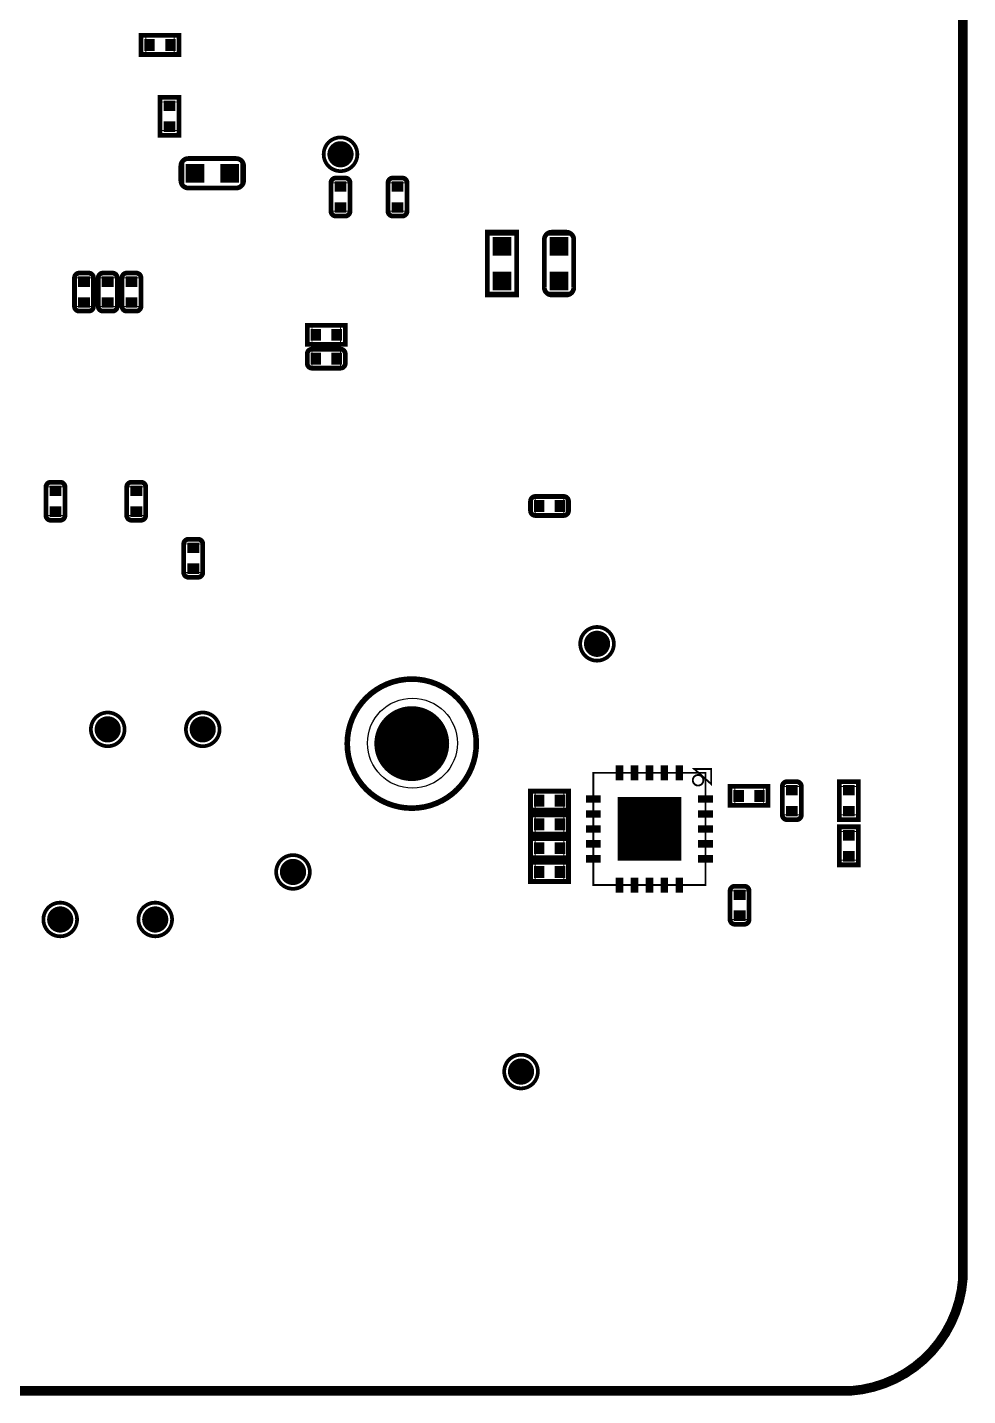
# Model space of a CAD drawing. Extents: x 57 to 160, y 60 to 134.
# Drawn here: x 134.88 to 160.02, y 59.92 to 96.48 of the extents above; entities that cross this region are included whole.
import ezdxf

# ---------------------------------------------------------------- set-up
doc = ezdxf.new("R2010")
doc.units = 0
doc.linetypes.add('KEEPOUT_10010100$0', pattern=[2, 1, 1])
for name, color, linetype in [('BOARD_OUTLINE_00', 255, 'CONTINUOUS'), ('DRIL_PLTE_THRU_01', 3, 'CONTINUOUS'), ('DRIL_PLTE_THRU_02', 253, 'CONTINUOUS'), ('DRIL_PLTE_THRU_03', 4, 'CONTINUOUS'), ('DRIL_PLTE_THRU_04', 253, 'CONTINUOUS'), ('DRIL_PLTE_THRU_05', 210, 'CONTINUOUS'), ('DRIL_PLTE_THRU_06', 253, 'CONTINUOUS'), ('DRIL_PLTE_THRU_07', 57, 'CONTINUOUS'), ('DRIL_PLTE_THRU_08', 231, 'CONTINUOUS'), ('DRIL_PLTE_THRU_09', 253, 'CONTINUOUS'), ('DRIL_PLTE_THRU_10', 112, 'CONTINUOUS'), ('DRIL_PLTE_THRU_11', 216, 'CONTINUOUS'), ('DRIL_PLTE_THRU_12', 5, 'CONTINUOUS'), ('KEEPOUT_01', 43, 'CONTINUOUS'), ('PADS_BOT', 5, 'CONTINUOUS'), ('PADS_INNER', 3, 'CONTINUOUS'), ('PADS_TOP', 3, 'CONTINUOUS'), ('PADS_XR_121', 43, 'CONTINUOUS'), ('PART_BOT_2DLINE_01', 56, 'CONTINUOUS'), ('PART_BOT_2DLINE_116', 56, 'CONTINUOUS'), ('PART_BOT_2DLINE_117', 56, 'CONTINUOUS'), ('PART_BOT_2DLINE_118', 56, 'CONTINUOUS'), ('PART_BOT_2DLINE_119', 56, 'CONTINUOUS'), ('PART_BOT_2DLINE_126', 56, 'CONTINUOUS'), ('PART_BOT_COPPER_121', 56, 'CONTINUOUS'), ('PART_BOT_CUTOUT_01', 56, 'CONTINUOUS')]:
    doc.layers.add(name, color=color, linetype=linetype)

# ---------------------------------------------------------------- blocks, each defined once
blk = doc.blocks.new('SMOOTH_0$254')
at = {"const_width": 0.127}
blk.add_lwpolyline([(-0.0635, 0, 1), (0.0635, 0, 1)], format="xyb", close=True, dxfattribs=at)
blk = doc.blocks.new('BOARD_62')
at = {"layer": 'BOARD_OUTLINE_00', "const_width": 0.254}
blk.add_lwpolyline([(-3, 71.247506, -0.396432827), (0, 74.247506), (94.190152, 74.247506, -0.365948033), (97.190152, 71.247506), (97.190152, 3, -0.372393427), (94.190152, 0), (0, 0, -0.406057892), (-3, 3)], format="xyb", close=True, dxfattribs=at)
at = {"layer": 'BOARD_OUTLINE_00'}
for p in [(97.190152, 3), (94.190152, 0)]:
    blk.add_blockref('SMOOTH_0$254', p, dxfattribs=at)
blk = doc.blocks.new('SMOOTH_0$127')
at = {"const_width": 0.0635}
blk.add_lwpolyline([(-0.03175, 0, 1), (0.03175, 0, 1)], format="xyb", close=True, dxfattribs=at)
blk = doc.blocks.new('SMOOTH_0$0254')
at = {"const_width": 0.0127}
blk.add_lwpolyline([(-0.00635, 0, 1), (0.00635, 0, 1)], format="xyb", close=True, dxfattribs=at)
blk = doc.blocks.new('PART_BODY_BOT_4')
at = {"layer": 'PART_BOT_2DLINE_01', "const_width": 0.127}
blk.add_lwpolyline([(-0.839, -0.195, 0.414214), (-0.639, -0.394), (0.639, -0.394, 0.414214), (0.839, -0.195), (0.839, 0.195, 0.414214), (0.639, 0.394), (-0.639, 0.394, 0.414214), (-0.839, 0.195)], format="xyb", close=True, dxfattribs=at)
at = {"layer": 'PART_BOT_2DLINE_116', "const_width": 0.0254}
blk.add_lwpolyline([(0.762, 0.381), (-0.762, 0.381), (-0.762, -0.381), (0.762, -0.381)], close=True, dxfattribs=at)
at = {"layer": 'PART_BOT_2DLINE_117', "const_width": 0.0254}
blk.add_lwpolyline([(0.762, 0.381), (-0.762, 0.381), (-0.762, -0.381), (0.762, -0.381)], close=True, dxfattribs=at)
at = {"layer": 'PART_BOT_2DLINE_01'}
for p in [(-0.839, -0.195), (-0.639, -0.394)]:
    blk.add_blockref('SMOOTH_0$127', p, dxfattribs=at)
at = {"layer": 'PART_BOT_2DLINE_116'}
for p in [(-0.762, 0.381), (0.762, 0.381), (-0.762, -0.381), (0.762, -0.381)]:
    blk.add_blockref('SMOOTH_0$0254', p, dxfattribs=at)
at = {"layer": 'PART_BOT_2DLINE_117'}
for p in [(-0.762, 0.381), (0.762, 0.381), (-0.762, -0.381), (0.762, -0.381)]:
    blk.add_blockref('SMOOTH_0$0254', p, dxfattribs=at)
blk = doc.blocks.new('DRIL_HOLE_0')
blk.add_lwpolyline([(0, 0, 1), (0, 0, 1)], format="xyb", close=True)
blk = doc.blocks.new('PAD_0')
blk.add_lwpolyline([(0, 0, 1), (0, 0, 1)], format="xyb", close=True)
blk = doc.blocks.new('PAD_3')
at = {"const_width": 0.5}
blk.add_lwpolyline([(-0.25, 0), (0.25, 0)], dxfattribs=at)
blk = doc.blocks.new('STK_BOT_92')
at = {"layer": 'DRIL_PLTE_THRU_01'}
blk.add_blockref('DRIL_HOLE_0', (0, 0), dxfattribs=at)
at = {"layer": 'DRIL_PLTE_THRU_02'}
blk.add_blockref('DRIL_HOLE_0', (0, 0), dxfattribs=at)
at = {"layer": 'DRIL_PLTE_THRU_03'}
blk.add_blockref('DRIL_HOLE_0', (0, 0), dxfattribs=at)
at = {"layer": 'DRIL_PLTE_THRU_04'}
blk.add_blockref('DRIL_HOLE_0', (0, 0), dxfattribs=at)
at = {"layer": 'DRIL_PLTE_THRU_05'}
blk.add_blockref('DRIL_HOLE_0', (0, 0), dxfattribs=at)
at = {"layer": 'DRIL_PLTE_THRU_06'}
blk.add_blockref('DRIL_HOLE_0', (0, 0), dxfattribs=at)
at = {"layer": 'DRIL_PLTE_THRU_07'}
blk.add_blockref('DRIL_HOLE_0', (0, 0), dxfattribs=at)
at = {"layer": 'DRIL_PLTE_THRU_08'}
blk.add_blockref('DRIL_HOLE_0', (0, 0), dxfattribs=at)
at = {"layer": 'DRIL_PLTE_THRU_09'}
blk.add_blockref('DRIL_HOLE_0', (0, 0), dxfattribs=at)
at = {"layer": 'DRIL_PLTE_THRU_10'}
blk.add_blockref('DRIL_HOLE_0', (0, 0), dxfattribs=at)
at = {"layer": 'DRIL_PLTE_THRU_11'}
blk.add_blockref('DRIL_HOLE_0', (0, 0), dxfattribs=at)
at = {"layer": 'DRIL_PLTE_THRU_12'}
blk.add_blockref('DRIL_HOLE_0', (0, 0), dxfattribs=at)
at = {"layer": 'PADS_BOT', "rotation": 90}
blk.add_blockref('PAD_3', (0, 0), dxfattribs=at)
at = {"layer": 'PADS_INNER'}
blk.add_blockref('PAD_0', (0, 0), dxfattribs=at)
at = {"layer": 'PADS_TOP'}
blk.add_blockref('PAD_0', (0, 0), dxfattribs=at)
blk = doc.blocks.new('SYM_BOT_7')
for name, p in [('PART_BODY_BOT_4', (0, 0)), ('STK_BOT_92', (-0.463, 0)), ('STK_BOT_92', (0.463, 0))]:
    blk.add_blockref(name, p)
blk = doc.blocks.new('PART_BOT_271')
blk.add_blockref('SYM_BOT_7', (0, 0))
blk = doc.blocks.new('PART_BODY_BOT_2')
at = {"layer": 'PART_BOT_2DLINE_01', "const_width": 0.127}
blk.add_lwpolyline([(-0.508, -0.127, 0.414214), (-0.381, -0.254), (0.381, -0.254, 0.414214), (0.508, -0.127), (0.508, 0.127, 0.414214), (0.381, 0.254), (-0.381, 0.254, 0.414214), (-0.508, 0.127)], format="xyb", close=True, dxfattribs=at)
at = {"layer": 'PART_BOT_2DLINE_116', "const_width": 0.0254}
blk.add_lwpolyline([(-0.381, 0.254), (-0.381, -0.254), (0.381, -0.254), (0.381, 0.254)], close=True, dxfattribs=at)
at = {"layer": 'PART_BOT_2DLINE_117', "const_width": 0.0254}
blk.add_lwpolyline([(-0.381, 0.254), (-0.381, -0.254), (0.381, -0.254), (0.381, 0.254)], close=True, dxfattribs=at)
at = {"layer": 'PART_BOT_2DLINE_01'}
for p in [(-0.508, -0.127), (-0.381, -0.254)]:
    blk.add_blockref('SMOOTH_0$127', p, dxfattribs=at)
at = {"layer": 'PART_BOT_2DLINE_116'}
for p in [(-0.381, 0.254), (0.381, 0.254), (-0.381, -0.254), (0.381, -0.254)]:
    blk.add_blockref('SMOOTH_0$0254', p, dxfattribs=at)
at = {"layer": 'PART_BOT_2DLINE_117'}
for p in [(-0.381, 0.254), (0.381, 0.254), (-0.381, -0.254), (0.381, -0.254)]:
    blk.add_blockref('SMOOTH_0$0254', p, dxfattribs=at)
blk = doc.blocks.new('PAD_1')
at = {"const_width": 0.2794}
blk.add_lwpolyline([(-0.15875, 0), (0.15875, 0)], dxfattribs=at)
blk = doc.blocks.new('STK_BOT_90')
at = {"layer": 'DRIL_PLTE_THRU_01'}
blk.add_blockref('DRIL_HOLE_0', (0, 0), dxfattribs=at)
at = {"layer": 'DRIL_PLTE_THRU_02'}
blk.add_blockref('DRIL_HOLE_0', (0, 0), dxfattribs=at)
at = {"layer": 'DRIL_PLTE_THRU_03'}
blk.add_blockref('DRIL_HOLE_0', (0, 0), dxfattribs=at)
at = {"layer": 'DRIL_PLTE_THRU_04'}
blk.add_blockref('DRIL_HOLE_0', (0, 0), dxfattribs=at)
at = {"layer": 'DRIL_PLTE_THRU_05'}
blk.add_blockref('DRIL_HOLE_0', (0, 0), dxfattribs=at)
at = {"layer": 'DRIL_PLTE_THRU_06'}
blk.add_blockref('DRIL_HOLE_0', (0, 0), dxfattribs=at)
at = {"layer": 'DRIL_PLTE_THRU_07'}
blk.add_blockref('DRIL_HOLE_0', (0, 0), dxfattribs=at)
at = {"layer": 'DRIL_PLTE_THRU_08'}
blk.add_blockref('DRIL_HOLE_0', (0, 0), dxfattribs=at)
at = {"layer": 'DRIL_PLTE_THRU_09'}
blk.add_blockref('DRIL_HOLE_0', (0, 0), dxfattribs=at)
at = {"layer": 'DRIL_PLTE_THRU_10'}
blk.add_blockref('DRIL_HOLE_0', (0, 0), dxfattribs=at)
at = {"layer": 'DRIL_PLTE_THRU_11'}
blk.add_blockref('DRIL_HOLE_0', (0, 0), dxfattribs=at)
at = {"layer": 'DRIL_PLTE_THRU_12'}
blk.add_blockref('DRIL_HOLE_0', (0, 0), dxfattribs=at)
at = {"layer": 'PADS_BOT', "rotation": 90}
blk.add_blockref('PAD_1', (0, 0), dxfattribs=at)
at = {"layer": 'PADS_INNER'}
blk.add_blockref('PAD_0', (0, 0), dxfattribs=at)
at = {"layer": 'PADS_TOP'}
blk.add_blockref('PAD_0', (0, 0), dxfattribs=at)
blk = doc.blocks.new('SYM_BOT_5')
for name, p in [('PART_BODY_BOT_2', (0, 0)), ('STK_BOT_90', (-0.279, 0)), ('STK_BOT_90', (0.279, 0))]:
    blk.add_blockref(name, p)
blk = doc.blocks.new('PART_BOT_274')
blk.add_blockref('SYM_BOT_5', (0, 0))
blk = doc.blocks.new('PART_BOT_275')
blk.add_blockref('SYM_BOT_5', (0, 0))
blk = doc.blocks.new('PART_BOT_278')
blk.add_blockref('SYM_BOT_5', (0, 0))
blk = doc.blocks.new('PART_BOT_286')
blk.add_blockref('SYM_BOT_5', (0, 0))
blk = doc.blocks.new('PART_BOT_288')
blk.add_blockref('SYM_BOT_5', (0, 0))
blk = doc.blocks.new('PART_BODY_BOT_30')
at = {"layer": 'KEEPOUT_01', "linetype": 'KEEPOUT_10010100$0'}
blk.add_lwpolyline([(-1.219, 0.013, 1), (1.185, 0.013, 1)], format="xyb", close=True, dxfattribs=at)
at = {"layer": 'PART_BOT_COPPER_121', "const_width": 1}
blk.add_lwpolyline([(0.5, 0, 1), (-0.5, 0, 1)], format="xyb", close=True, dxfattribs=at)
at = {"layer": 'PART_BOT_CUTOUT_01', "const_width": 0.15}
blk.add_lwpolyline([(1.725, 0, 1), (-1.725, 0, 1)], format="xyb", close=True, dxfattribs=at)
blk = doc.blocks.new('PAD_9')
at = {"const_width": 1}
blk.add_lwpolyline([(0, -0.5, 1), (0, 0.5, 1)], format="xyb", close=True, dxfattribs=at)
blk = doc.blocks.new('PAD_10')
at = {"const_width": 0.5}
blk.add_lwpolyline([(0, -0.25, 1), (0, 0.25, 1)], format="xyb", close=True, dxfattribs=at)
blk = doc.blocks.new('STK_BOT_410')
at = {"layer": 'DRIL_PLTE_THRU_01'}
blk.add_blockref('DRIL_HOLE_0', (0, 0), dxfattribs=at)
at = {"layer": 'DRIL_PLTE_THRU_02'}
blk.add_blockref('DRIL_HOLE_0', (0, 0), dxfattribs=at)
at = {"layer": 'DRIL_PLTE_THRU_03'}
blk.add_blockref('DRIL_HOLE_0', (0, 0), dxfattribs=at)
at = {"layer": 'DRIL_PLTE_THRU_04'}
blk.add_blockref('DRIL_HOLE_0', (0, 0), dxfattribs=at)
at = {"layer": 'DRIL_PLTE_THRU_05'}
blk.add_blockref('DRIL_HOLE_0', (0, 0), dxfattribs=at)
at = {"layer": 'DRIL_PLTE_THRU_06'}
blk.add_blockref('DRIL_HOLE_0', (0, 0), dxfattribs=at)
at = {"layer": 'DRIL_PLTE_THRU_07'}
blk.add_blockref('DRIL_HOLE_0', (0, 0), dxfattribs=at)
at = {"layer": 'DRIL_PLTE_THRU_08'}
blk.add_blockref('DRIL_HOLE_0', (0, 0), dxfattribs=at)
at = {"layer": 'DRIL_PLTE_THRU_09'}
blk.add_blockref('DRIL_HOLE_0', (0, 0), dxfattribs=at)
at = {"layer": 'DRIL_PLTE_THRU_10'}
blk.add_blockref('DRIL_HOLE_0', (0, 0), dxfattribs=at)
at = {"layer": 'DRIL_PLTE_THRU_11'}
blk.add_blockref('DRIL_HOLE_0', (0, 0), dxfattribs=at)
at = {"layer": 'DRIL_PLTE_THRU_12'}
blk.add_blockref('DRIL_HOLE_0', (0, 0), dxfattribs=at)
at = {"layer": 'PADS_BOT'}
blk.add_blockref('PAD_10', (0, 0), dxfattribs=at)
at = {"layer": 'PADS_INNER'}
blk.add_blockref('PAD_0', (0, 0), dxfattribs=at)
at = {"layer": 'PADS_TOP'}
blk.add_blockref('PAD_0', (0, 0), dxfattribs=at)
at = {"layer": 'PADS_XR_121'}
blk.add_blockref('PAD_9', (0, 0), dxfattribs=at)
blk = doc.blocks.new('SYM_BOT_33')
for name in ['PART_BODY_BOT_30', 'STK_BOT_410']:
    blk.add_blockref(name, (0, 0))
blk = doc.blocks.new('PART_BOT_350')
blk.add_blockref('SYM_BOT_33', (0, 0))
blk = doc.blocks.new('PART_BODY_BOT_36')
at = {"layer": 'PART_BOT_2DLINE_01', "const_width": 0.127}
blk.add_lwpolyline([(-0.508, 0.254), (0.508, 0.254), (0.508, -0.254), (-0.508, -0.254)], close=True, dxfattribs=at)
at = {"layer": 'PART_BOT_2DLINE_118', "const_width": 0.0254}
blk.add_lwpolyline([(-0.381, 0.254), (0.381, 0.254), (0.381, -0.254), (-0.381, -0.254)], close=True, dxfattribs=at)
at = {"layer": 'PART_BOT_2DLINE_119', "const_width": 0.0254}
blk.add_lwpolyline([(-0.381, 0.254), (0.381, 0.254), (0.381, -0.254), (-0.381, -0.254)], close=True, dxfattribs=at)
at = {"layer": 'PART_BOT_2DLINE_01'}
for p in [(-0.508, 0.254), (0.508, 0.254), (-0.508, -0.254), (0.508, -0.254)]:
    blk.add_blockref('SMOOTH_0$127', p, dxfattribs=at)
at = {"layer": 'PART_BOT_2DLINE_118'}
for p in [(-0.381, 0.254), (0.381, 0.254), (-0.381, -0.254), (0.381, -0.254)]:
    blk.add_blockref('SMOOTH_0$0254', p, dxfattribs=at)
at = {"layer": 'PART_BOT_2DLINE_119'}
for p in [(-0.381, 0.254), (0.381, 0.254), (-0.381, -0.254), (0.381, -0.254)]:
    blk.add_blockref('SMOOTH_0$0254', p, dxfattribs=at)
blk = doc.blocks.new('SYM_BOT_39')
for name, p in [('PART_BODY_BOT_36', (0, 0)), ('STK_BOT_90', (-0.2794, 0)), ('STK_BOT_90', (0.2794, 0))]:
    blk.add_blockref(name, p)
blk = doc.blocks.new('PART_BOT_480')
blk.add_blockref('SYM_BOT_39', (0, 0))
blk = doc.blocks.new('PART_BODY_BOT_38')
at = {"layer": 'PART_BOT_2DLINE_01', "const_width": 0.127}
blk.add_lwpolyline([(-0.838962, -0.394462), (-0.838962, 0.394462), (0.838962, 0.394462), (0.838962, -0.394462)], close=True, dxfattribs=at)
at = {"layer": 'PART_BOT_2DLINE_116', "const_width": 0.0254}
blk.add_lwpolyline([(0.762, -0.381), (0.762, 0.381), (-0.762, 0.381), (-0.762, -0.381)], close=True, dxfattribs=at)
at = {"layer": 'PART_BOT_2DLINE_117', "const_width": 0.0254}
blk.add_lwpolyline([(0.762, -0.381), (0.762, 0.381), (-0.762, 0.381), (-0.762, -0.381)], close=True, dxfattribs=at)
at = {"layer": 'PART_BOT_2DLINE_01'}
for p in [(-0.838962, 0.394462), (0.838962, 0.394462), (-0.838962, -0.394462), (0.838962, -0.394462)]:
    blk.add_blockref('SMOOTH_0$127', p, dxfattribs=at)
at = {"layer": 'PART_BOT_2DLINE_116'}
for p in [(-0.762, 0.381), (0.762, 0.381), (-0.762, -0.381), (0.762, -0.381)]:
    blk.add_blockref('SMOOTH_0$0254', p, dxfattribs=at)
at = {"layer": 'PART_BOT_2DLINE_117'}
for p in [(-0.762, 0.381), (0.762, 0.381), (-0.762, -0.381), (0.762, -0.381)]:
    blk.add_blockref('SMOOTH_0$0254', p, dxfattribs=at)
blk = doc.blocks.new('PAD_6')
at = {"const_width": 0.5}
blk.add_lwpolyline([(-0.25, 0), (0.25, 0)], dxfattribs=at)
blk = doc.blocks.new('STK_BOT_106')
at = {"layer": 'DRIL_PLTE_THRU_01'}
blk.add_blockref('DRIL_HOLE_0', (0, 0), dxfattribs=at)
at = {"layer": 'DRIL_PLTE_THRU_02'}
blk.add_blockref('DRIL_HOLE_0', (0, 0), dxfattribs=at)
at = {"layer": 'DRIL_PLTE_THRU_03'}
blk.add_blockref('DRIL_HOLE_0', (0, 0), dxfattribs=at)
at = {"layer": 'DRIL_PLTE_THRU_04'}
blk.add_blockref('DRIL_HOLE_0', (0, 0), dxfattribs=at)
at = {"layer": 'DRIL_PLTE_THRU_05'}
blk.add_blockref('DRIL_HOLE_0', (0, 0), dxfattribs=at)
at = {"layer": 'DRIL_PLTE_THRU_06'}
blk.add_blockref('DRIL_HOLE_0', (0, 0), dxfattribs=at)
at = {"layer": 'DRIL_PLTE_THRU_07'}
blk.add_blockref('DRIL_HOLE_0', (0, 0), dxfattribs=at)
at = {"layer": 'DRIL_PLTE_THRU_08'}
blk.add_blockref('DRIL_HOLE_0', (0, 0), dxfattribs=at)
at = {"layer": 'DRIL_PLTE_THRU_09'}
blk.add_blockref('DRIL_HOLE_0', (0, 0), dxfattribs=at)
at = {"layer": 'DRIL_PLTE_THRU_10'}
blk.add_blockref('DRIL_HOLE_0', (0, 0), dxfattribs=at)
at = {"layer": 'DRIL_PLTE_THRU_11'}
blk.add_blockref('DRIL_HOLE_0', (0, 0), dxfattribs=at)
at = {"layer": 'DRIL_PLTE_THRU_12'}
blk.add_blockref('DRIL_HOLE_0', (0, 0), dxfattribs=at)
at = {"layer": 'PADS_BOT'}
blk.add_blockref('PAD_6', (0, 0), dxfattribs=at)
at = {"layer": 'PADS_INNER'}
blk.add_blockref('PAD_0', (0, 0), dxfattribs=at)
at = {"layer": 'PADS_TOP'}
blk.add_blockref('PAD_0', (0, 0), dxfattribs=at)
blk = doc.blocks.new('SYM_BOT_41')
for name, p in [('PART_BODY_BOT_38', (0, 0)), ('STK_BOT_106', (-0.463, 0)), ('STK_BOT_106', (0.463, 0))]:
    blk.add_blockref(name, p)
blk = doc.blocks.new('PART_BOT_540')
blk.add_blockref('SYM_BOT_41', (0, 0))
blk = doc.blocks.new('PART_BOT_554')
blk.add_blockref('SYM_BOT_39', (0, 0))
blk = doc.blocks.new('PART_BOT_555')
blk.add_blockref('SYM_BOT_39', (0, 0))
blk = doc.blocks.new('PART_BOT_556')
blk.add_blockref('SYM_BOT_39', (0, 0))
blk = doc.blocks.new('PART_BOT_557')
blk.add_blockref('SYM_BOT_39', (0, 0))
blk = doc.blocks.new('PART_BOT_558')
blk.add_blockref('SYM_BOT_39', (0, 0))
blk = doc.blocks.new('PART_BOT_559')
blk.add_blockref('SYM_BOT_39', (0, 0))
blk = doc.blocks.new('PART_BOT_560')
blk.add_blockref('SYM_BOT_39', (0, 0))
blk = doc.blocks.new('PART_BODY_BOT_45')
at = {"layer": 'PART_BOT_2DLINE_126', "const_width": 0.10008}
blk.add_lwpolyline([(0.450088, 0, 1), (-0.450088, 0, 1)], format="xyb", close=True, dxfattribs=at)
blk = doc.blocks.new('PAD_13')
at = {"const_width": 0.35}
blk.add_lwpolyline([(0, -0.175, 1), (0, 0.175, 1)], format="xyb", close=True, dxfattribs=at)
blk = doc.blocks.new('STK_BOT_165')
at = {"layer": 'DRIL_PLTE_THRU_01'}
blk.add_blockref('DRIL_HOLE_0', (0, 0), dxfattribs=at)
at = {"layer": 'DRIL_PLTE_THRU_02'}
blk.add_blockref('DRIL_HOLE_0', (0, 0), dxfattribs=at)
at = {"layer": 'DRIL_PLTE_THRU_03'}
blk.add_blockref('DRIL_HOLE_0', (0, 0), dxfattribs=at)
at = {"layer": 'DRIL_PLTE_THRU_04'}
blk.add_blockref('DRIL_HOLE_0', (0, 0), dxfattribs=at)
at = {"layer": 'DRIL_PLTE_THRU_05'}
blk.add_blockref('DRIL_HOLE_0', (0, 0), dxfattribs=at)
at = {"layer": 'DRIL_PLTE_THRU_06'}
blk.add_blockref('DRIL_HOLE_0', (0, 0), dxfattribs=at)
at = {"layer": 'DRIL_PLTE_THRU_07'}
blk.add_blockref('DRIL_HOLE_0', (0, 0), dxfattribs=at)
at = {"layer": 'DRIL_PLTE_THRU_08'}
blk.add_blockref('DRIL_HOLE_0', (0, 0), dxfattribs=at)
at = {"layer": 'DRIL_PLTE_THRU_09'}
blk.add_blockref('DRIL_HOLE_0', (0, 0), dxfattribs=at)
at = {"layer": 'DRIL_PLTE_THRU_10'}
blk.add_blockref('DRIL_HOLE_0', (0, 0), dxfattribs=at)
at = {"layer": 'DRIL_PLTE_THRU_11'}
blk.add_blockref('DRIL_HOLE_0', (0, 0), dxfattribs=at)
at = {"layer": 'DRIL_PLTE_THRU_12'}
blk.add_blockref('DRIL_HOLE_0', (0, 0), dxfattribs=at)
at = {"layer": 'PADS_BOT'}
blk.add_blockref('PAD_13', (0, 0), dxfattribs=at)
at = {"layer": 'PADS_INNER'}
blk.add_blockref('PAD_0', (0, 0), dxfattribs=at)
at = {"layer": 'PADS_TOP'}
blk.add_blockref('PAD_0', (0, 0), dxfattribs=at)
blk = doc.blocks.new('SYM_BOT_48')
for name in ['PART_BODY_BOT_45', 'STK_BOT_165']:
    blk.add_blockref(name, (0, 0))
blk = doc.blocks.new('PART_BOT_585')
blk.add_blockref('SYM_BOT_48', (0, 0))
blk = doc.blocks.new('PART_BOT_586')
blk.add_blockref('SYM_BOT_48', (0, 0))
blk = doc.blocks.new('PART_BOT_587')
blk.add_blockref('SYM_BOT_48', (0, 0))
blk = doc.blocks.new('SMOOTH_0$05')
at = {"const_width": 0.025}
blk.add_lwpolyline([(-0.0125, 0, 1), (0.0125, 0, 1)], format="xyb", close=True, dxfattribs=at)
blk = doc.blocks.new('PART_BODY_BOT_59')
at = {"layer": 'PART_BOT_2DLINE_01', "const_width": 0.05}
for points in [[(-1.65, 1.6), (-1.2, 1.6), (-1.65, 1.2)], [(-1.5, 1.5), (1.5, 1.5), (1.5, -1.5), (-1.5, -1.5)]]:
    blk.add_lwpolyline(points, close=True, dxfattribs=at)
blk.add_lwpolyline([(-1.441, 1.3, 1), (-1.159, 1.3, 1)], format="xyb", close=True, dxfattribs=at)
at = {"layer": 'PART_BOT_2DLINE_01'}
for p in [(-1.65, 1.6), (-1.5, 1.5), (-1.2, 1.6), (1.5, 1.5), (-1.65, 1.2), (-1.5, -1.5), (1.5, -1.5)]:
    blk.add_blockref('SMOOTH_0$05', p, dxfattribs=at)
blk = doc.blocks.new('PAD_15')
at = {"const_width": 0.2}
blk.add_lwpolyline([(-0.2, 0), (0.2, 0)], dxfattribs=at)
blk = doc.blocks.new('STK_BOT_196')
at = {"layer": 'DRIL_PLTE_THRU_01'}
blk.add_blockref('DRIL_HOLE_0', (0, 0), dxfattribs=at)
at = {"layer": 'DRIL_PLTE_THRU_02'}
blk.add_blockref('DRIL_HOLE_0', (0, 0), dxfattribs=at)
at = {"layer": 'DRIL_PLTE_THRU_03'}
blk.add_blockref('DRIL_HOLE_0', (0, 0), dxfattribs=at)
at = {"layer": 'DRIL_PLTE_THRU_04'}
blk.add_blockref('DRIL_HOLE_0', (0, 0), dxfattribs=at)
at = {"layer": 'DRIL_PLTE_THRU_05'}
blk.add_blockref('DRIL_HOLE_0', (0, 0), dxfattribs=at)
at = {"layer": 'DRIL_PLTE_THRU_06'}
blk.add_blockref('DRIL_HOLE_0', (0, 0), dxfattribs=at)
at = {"layer": 'DRIL_PLTE_THRU_07'}
blk.add_blockref('DRIL_HOLE_0', (0, 0), dxfattribs=at)
at = {"layer": 'DRIL_PLTE_THRU_08'}
blk.add_blockref('DRIL_HOLE_0', (0, 0), dxfattribs=at)
at = {"layer": 'DRIL_PLTE_THRU_09'}
blk.add_blockref('DRIL_HOLE_0', (0, 0), dxfattribs=at)
at = {"layer": 'DRIL_PLTE_THRU_10'}
blk.add_blockref('DRIL_HOLE_0', (0, 0), dxfattribs=at)
at = {"layer": 'DRIL_PLTE_THRU_11'}
blk.add_blockref('DRIL_HOLE_0', (0, 0), dxfattribs=at)
at = {"layer": 'DRIL_PLTE_THRU_12'}
blk.add_blockref('DRIL_HOLE_0', (0, 0), dxfattribs=at)
at = {"layer": 'PADS_BOT'}
blk.add_blockref('PAD_15', (0, 0), dxfattribs=at)
at = {"layer": 'PADS_INNER'}
blk.add_blockref('PAD_0', (0, 0), dxfattribs=at)
at = {"layer": 'PADS_TOP'}
blk.add_blockref('PAD_0', (0, 0), dxfattribs=at)
blk = doc.blocks.new('STK_BOT_197')
at = {"layer": 'DRIL_PLTE_THRU_01'}
blk.add_blockref('DRIL_HOLE_0', (0, 0), dxfattribs=at)
at = {"layer": 'DRIL_PLTE_THRU_02'}
blk.add_blockref('DRIL_HOLE_0', (0, 0), dxfattribs=at)
at = {"layer": 'DRIL_PLTE_THRU_03'}
blk.add_blockref('DRIL_HOLE_0', (0, 0), dxfattribs=at)
at = {"layer": 'DRIL_PLTE_THRU_04'}
blk.add_blockref('DRIL_HOLE_0', (0, 0), dxfattribs=at)
at = {"layer": 'DRIL_PLTE_THRU_05'}
blk.add_blockref('DRIL_HOLE_0', (0, 0), dxfattribs=at)
at = {"layer": 'DRIL_PLTE_THRU_06'}
blk.add_blockref('DRIL_HOLE_0', (0, 0), dxfattribs=at)
at = {"layer": 'DRIL_PLTE_THRU_07'}
blk.add_blockref('DRIL_HOLE_0', (0, 0), dxfattribs=at)
at = {"layer": 'DRIL_PLTE_THRU_08'}
blk.add_blockref('DRIL_HOLE_0', (0, 0), dxfattribs=at)
at = {"layer": 'DRIL_PLTE_THRU_09'}
blk.add_blockref('DRIL_HOLE_0', (0, 0), dxfattribs=at)
at = {"layer": 'DRIL_PLTE_THRU_10'}
blk.add_blockref('DRIL_HOLE_0', (0, 0), dxfattribs=at)
at = {"layer": 'DRIL_PLTE_THRU_11'}
blk.add_blockref('DRIL_HOLE_0', (0, 0), dxfattribs=at)
at = {"layer": 'DRIL_PLTE_THRU_12'}
blk.add_blockref('DRIL_HOLE_0', (0, 0), dxfattribs=at)
at = {"layer": 'PADS_BOT', "rotation": 90}
blk.add_blockref('PAD_15', (0, 0), dxfattribs=at)
at = {"layer": 'PADS_INNER'}
blk.add_blockref('PAD_0', (0, 0), dxfattribs=at)
at = {"layer": 'PADS_TOP'}
blk.add_blockref('PAD_0', (0, 0), dxfattribs=at)
blk = doc.blocks.new('PAD_16')
at = {"const_width": 1.7}
blk.add_lwpolyline([(-0.85, 0), (0.85, 0)], dxfattribs=at)
blk = doc.blocks.new('STK_BOT_198')
at = {"layer": 'DRIL_PLTE_THRU_01'}
blk.add_blockref('DRIL_HOLE_0', (0, 0), dxfattribs=at)
at = {"layer": 'DRIL_PLTE_THRU_02'}
blk.add_blockref('DRIL_HOLE_0', (0, 0), dxfattribs=at)
at = {"layer": 'DRIL_PLTE_THRU_03'}
blk.add_blockref('DRIL_HOLE_0', (0, 0), dxfattribs=at)
at = {"layer": 'DRIL_PLTE_THRU_04'}
blk.add_blockref('DRIL_HOLE_0', (0, 0), dxfattribs=at)
at = {"layer": 'DRIL_PLTE_THRU_05'}
blk.add_blockref('DRIL_HOLE_0', (0, 0), dxfattribs=at)
at = {"layer": 'DRIL_PLTE_THRU_06'}
blk.add_blockref('DRIL_HOLE_0', (0, 0), dxfattribs=at)
at = {"layer": 'DRIL_PLTE_THRU_07'}
blk.add_blockref('DRIL_HOLE_0', (0, 0), dxfattribs=at)
at = {"layer": 'DRIL_PLTE_THRU_08'}
blk.add_blockref('DRIL_HOLE_0', (0, 0), dxfattribs=at)
at = {"layer": 'DRIL_PLTE_THRU_09'}
blk.add_blockref('DRIL_HOLE_0', (0, 0), dxfattribs=at)
at = {"layer": 'DRIL_PLTE_THRU_10'}
blk.add_blockref('DRIL_HOLE_0', (0, 0), dxfattribs=at)
at = {"layer": 'DRIL_PLTE_THRU_11'}
blk.add_blockref('DRIL_HOLE_0', (0, 0), dxfattribs=at)
at = {"layer": 'DRIL_PLTE_THRU_12'}
blk.add_blockref('DRIL_HOLE_0', (0, 0), dxfattribs=at)
at = {"layer": 'PADS_BOT'}
blk.add_blockref('PAD_16', (0, 0), dxfattribs=at)
at = {"layer": 'PADS_INNER'}
blk.add_blockref('PAD_0', (0, 0), dxfattribs=at)
at = {"layer": 'PADS_TOP'}
blk.add_blockref('PAD_0', (0, 0), dxfattribs=at)
blk = doc.blocks.new('SYM_BOT_62')
for name, p in [('PART_BODY_BOT_59', (0, 0)), ('STK_BOT_197', (-0.8, 1.5)), ('STK_BOT_197', (-0.4, 1.5)), ('STK_BOT_197', (0, 1.5)), ('STK_BOT_197', (0.4, 1.5)), ('STK_BOT_197', (0.8, 1.5)), ('STK_BOT_196', (-1.5, 0.8)), ('STK_BOT_198', (0, 0)), ('STK_BOT_196', (1.5, 0.8)), ('STK_BOT_196', (-1.5, 0.4)), ('STK_BOT_196', (1.5, 0.4)), ('STK_BOT_196', (-1.5, 0)), ('STK_BOT_196', (1.5, 0)), ('STK_BOT_196', (-1.5, -0.4)), ('STK_BOT_196', (1.5, -0.4)), ('STK_BOT_196', (-1.5, -0.8)), ('STK_BOT_196', (1.5, -0.8)), ('STK_BOT_197', (-0.8, -1.5)), ('STK_BOT_197', (-0.4, -1.5)), ('STK_BOT_197', (0, -1.5)), ('STK_BOT_197', (0.4, -1.5)), ('STK_BOT_197', (0.8, -1.5))]:
    blk.add_blockref(name, p)
blk = doc.blocks.new('PART_BOT_691')
blk.add_blockref('SYM_BOT_62', (0, 0))
blk = doc.blocks.new('PART_BOT_755')
blk.add_blockref('SYM_BOT_39', (0, 0))
blk = doc.blocks.new('PART_BOT_776')
blk.add_blockref('SYM_BOT_48', (0, 0))
blk = doc.blocks.new('PART_BOT_777')
blk.add_blockref('SYM_BOT_48', (0, 0))
blk = doc.blocks.new('PART_BOT_778')
blk.add_blockref('SYM_BOT_48', (0, 0))
blk = doc.blocks.new('PART_BOT_779')
blk.add_blockref('SYM_BOT_48', (0, 0))
blk = doc.blocks.new('PART_BOT_780')
blk.add_blockref('SYM_BOT_48', (0, 0))
blk = doc.blocks.new('PART_BOT_833')
blk.add_blockref('SYM_BOT_5', (0, 0))
blk = doc.blocks.new('PART_BOT_835')
blk.add_blockref('SYM_BOT_5', (0, 0))
blk = doc.blocks.new('PART_BOT_836')
blk.add_blockref('SYM_BOT_5', (0, 0))
blk = doc.blocks.new('PART_BOT_838')
blk.add_blockref('SYM_BOT_5', (0, 0))
blk = doc.blocks.new('PART_BOT_839')
blk.add_blockref('SYM_BOT_5', (0, 0))
blk = doc.blocks.new('PART_BOT_841')
blk.add_blockref('SYM_BOT_5', (0, 0))
blk = doc.blocks.new('PART_BOT_842')
blk.add_blockref('SYM_BOT_5', (0, 0))
blk = doc.blocks.new('PART_BOT_843')
blk.add_blockref('SYM_BOT_7', (0, 0))
blk = doc.blocks.new('PART_BOT_857')
blk.add_blockref('SYM_BOT_39', (0, 0))

msp = doc.modelspace()

# ---------------------------------------------------------------- block references
msp.add_blockref('BOARD_62', (62.704, 60.048))
at = {"xscale": -1}
for name, p in [('PART_BOT_480', (138.43, 96.012)), ('PART_BOT_586', (143.256, 93.091)), ('PART_BOT_843', (139.827, 92.583)), ('PART_BOT_842', (142.875, 87.63)), ('PART_BOT_350', (145.161, 77.343)), ('PART_BOT_777', (137.033, 77.724)), ('PART_BOT_778', (139.573, 77.724)), ('PART_BOT_691', (151.515, 75.064)), ('PART_BOT_556', (154.178, 75.946)), ('PART_BOT_780', (141.986, 73.914)), ('PART_BOT_776', (135.763, 72.644)), ('PART_BOT_779', (138.303, 72.644))]:
    msp.add_blockref(name, p, dxfattribs=at)
for name, p, rotation in [('PART_BOT_755', (138.684, 94.107), -90), ('PART_BOT_275', (143.256, 91.948), -270), ('PART_BOT_278', (144.78, 91.948), -270), ('PART_BOT_540', (147.574, 90.17), -90), ('PART_BOT_271', (149.098, 90.17), -270), ('PART_BOT_836', (136.398, 89.408), -90), ('PART_BOT_835', (137.033, 89.408), -90), ('PART_BOT_833', (137.668, 89.408), -90), ('PART_BOT_857', (142.875, 88.265), -180), ('PART_BOT_839', (135.636, 83.82), -270), ('PART_BOT_841', (137.795, 83.82), -270), ('PART_BOT_274', (148.844, 83.693), -180), ('PART_BOT_838', (139.319, 82.296), -90), ('PART_BOT_585', (150.114, 80.01), -180), ('PART_BOT_558', (148.844, 75.819), -180), ('PART_BOT_286', (155.321, 75.819), -90), ('PART_BOT_555', (156.845, 75.819), -270), ('PART_BOT_557', (148.844, 75.184), -180), ('PART_BOT_554', (156.845, 74.612), -90), ('PART_BOT_560', (148.844, 74.549), -180), ('PART_BOT_559', (148.844, 73.914), -180), ('PART_BOT_288', (153.924, 73.025), -90), ('PART_BOT_587', (148.082, 68.58), -180)]:
    msp.add_blockref(name, p, dxfattribs=dict(at, rotation=rotation))

doc.saveas('drawing.dxf')
